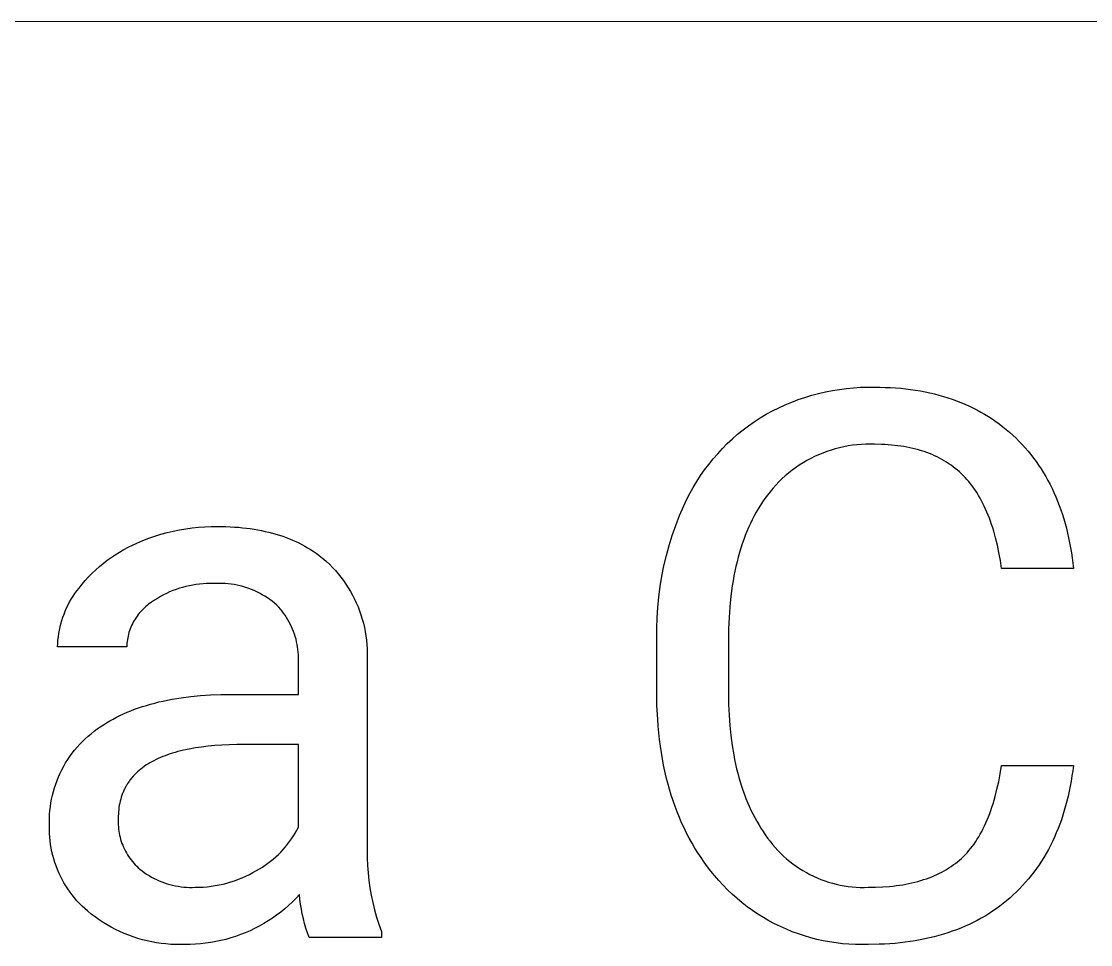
# Model space of a CAD drawing. Header units: millimetres. Extents: x -2163 to 4354, y -841 to 3711.
# Drawn here: x 2349.9 to 2441.2, y -555.8 to -477 of the extents above; entities that cross this region are included whole.
import ezdxf

# ---------------------------------------------------------------- set-up
doc = ezdxf.new("R2010")
doc.units = ezdxf.units.MM
doc.header["$MEASUREMENT"] = 0
doc.layers.add('Domyślny', color=7, linetype='Continuous', true_color=0x000000)

msp = doc.modelspace()

# ---------------------------------------------------------------- linework, layer by layer
at = {"layer": 'Domyślny', "color": 18, "lineweight": 15, "true_color": 0x000000}
msp.add_line((1891.209, -477.007), (4353.848, -477.007), dxfattribs=at)
at = {"layer": 'Domyślny'}
for p, q in [((2419.734, -508.422), (2420.332, -508.344)), ((2420.332, -508.344), (2420.933, -508.287)), ((2420.933, -508.287), (2421.535, -508.249)), ((2421.535, -508.249), (2422.138, -508.231)), ((2422.138, -508.231), (2422.741, -508.234)), ((2422.741, -508.234), (2423.198, -508.238)), ((2423.198, -508.238), (2423.649, -508.25)), ((2423.649, -508.25), (2424.095, -508.27)), ((2424.095, -508.27), (2424.535, -508.298)), ((2424.535, -508.298), (2424.969, -508.334)), ((2424.969, -508.334), (2425.398, -508.378)), ((2425.398, -508.378), (2425.821, -508.43)), ((2415.665, -509.514), (2416.229, -509.301)), ((2416.229, -509.301), (2416.8, -509.106)), ((2416.8, -509.106), (2417.377, -508.93)), ((2417.377, -508.93), (2417.96, -508.774)), ((2417.96, -508.774), (2418.547, -508.637)), ((2418.547, -508.637), (2419.139, -508.52)), ((2419.139, -508.52), (2419.734, -508.422)), ((2425.821, -508.43), (2426.238, -508.49)), ((2426.238, -508.49), (2426.649, -508.559)), ((2426.649, -508.559), (2427.055, -508.635)), ((2427.055, -508.635), (2427.455, -508.719)), ((2427.455, -508.719), (2427.85, -508.811)), ((2427.85, -508.811), (2428.238, -508.912)), ((2428.238, -508.912), (2428.621, -509.02)), ((2428.621, -509.02), (2428.999, -509.136)), ((2428.999, -509.136), (2429.37, -509.261)), ((2429.37, -509.261), (2429.736, -509.393)), ((2414.02, -510.266), (2414.56, -509.998)), ((2414.56, -509.998), (2415.109, -509.747)), ((2415.109, -509.747), (2415.665, -509.514)), ((2429.736, -509.393), (2430.097, -509.533)), ((2430.097, -509.533), (2430.451, -509.682)), ((2430.451, -509.682), (2430.8, -509.838)), ((2430.8, -509.838), (2431.143, -510.003)), ((2431.143, -510.003), (2431.48, -510.175)), ((2431.48, -510.175), (2431.812, -510.356)), ((2412.472, -511.183), (2412.968, -510.857)), ((2412.968, -510.857), (2413.489, -510.553)), ((2413.489, -510.553), (2414.02, -510.266)), ((2431.812, -510.356), (2432.138, -510.544)), ((2432.138, -510.544), (2432.459, -510.741)), ((2432.459, -510.741), (2432.773, -510.946)), ((2432.773, -510.946), (2433.082, -511.158)), ((2411.053, -512.26), (2411.513, -511.885)), ((2411.513, -511.885), (2411.986, -511.526)), ((2411.986, -511.526), (2412.472, -511.183)), ((2433.082, -511.158), (2433.385, -511.379)), ((2433.385, -511.379), (2433.683, -511.608)), ((2433.683, -511.608), (2433.975, -511.844)), ((2433.975, -511.844), (2434.261, -512.089)), ((2410.172, -513.058), (2410.606, -512.652)), ((2410.606, -512.652), (2411.053, -512.26)), ((2434.261, -512.089), (2434.541, -512.342)), ((2434.541, -512.342), (2434.815, -512.602)), ((2434.815, -512.602), (2435.082, -512.868)), ((2435.082, -512.868), (2435.342, -513.14)), ((2409.349, -513.914), (2409.753, -513.479)), ((2409.753, -513.479), (2410.172, -513.058)), ((2418.316, -513.859), (2417.968, -514.003)), ((2418.669, -513.727), (2418.316, -513.859)), ((2419.026, -513.608), (2418.669, -513.727)), ((2419.387, -513.501), (2419.026, -513.608)), ((2419.752, -513.406), (2419.387, -513.501)), ((2420.119, -513.324), (2419.752, -513.406)), ((2420.49, -513.255), (2420.119, -513.324)), ((2420.862, -513.199), (2420.49, -513.255)), ((2421.236, -513.156), (2420.862, -513.199)), ((2421.612, -513.126), (2421.236, -513.156)), ((2421.988, -513.109), (2421.612, -513.126)), ((2422.364, -513.105), (2421.988, -513.109)), ((2422.741, -513.114), (2422.364, -513.105)), ((2423.327, -513.124), (2422.741, -513.114)), ((2423.614, -513.136), (2423.327, -513.124)), ((2423.897, -513.153), (2423.614, -513.136)), ((2424.176, -513.175), (2423.897, -513.153)), ((2424.451, -513.202), (2424.176, -513.175)), ((2424.721, -513.234), (2424.451, -513.202)), ((2424.988, -513.27), (2424.721, -513.234)), ((2425.25, -513.312), (2424.988, -513.27)), ((2425.508, -513.358), (2425.25, -513.312)), ((2425.762, -513.41), (2425.508, -513.358)), ((2426.012, -513.466), (2425.762, -513.41)), ((2426.258, -513.527), (2426.012, -513.466)), ((2426.5, -513.593), (2426.258, -513.527)), ((2426.737, -513.664), (2426.5, -513.593)), ((2426.971, -513.74), (2426.737, -513.664)), ((2427.2, -513.821), (2426.971, -513.74)), ((2427.425, -513.906), (2427.2, -513.821)), ((2435.342, -513.14), (2435.594, -513.418)), ((2435.594, -513.418), (2435.839, -513.703)), ((2435.839, -513.703), (2436.077, -513.993)), ((2408.586, -514.825), (2408.96, -514.363)), ((2408.96, -514.363), (2409.349, -513.914)), ((2416.632, -514.697), (2416.314, -514.898)), ((2416.957, -514.506), (2416.632, -514.697)), ((2417.288, -514.327), (2416.957, -514.506)), ((2417.625, -514.159), (2417.288, -514.327)), ((2417.968, -514.003), (2417.625, -514.159)), ((2427.647, -513.997), (2427.425, -513.906)), ((2427.864, -514.092), (2427.647, -513.997)), ((2428.077, -514.193), (2427.864, -514.092)), ((2428.285, -514.298), (2428.077, -514.193)), ((2428.49, -514.408), (2428.285, -514.298)), ((2428.691, -514.523), (2428.49, -514.408)), ((2428.887, -514.643), (2428.691, -514.523)), ((2429.08, -514.767), (2428.887, -514.643)), ((2429.268, -514.897), (2429.08, -514.767)), ((2436.077, -513.993), (2436.307, -514.29)), ((2436.307, -514.29), (2436.53, -514.593)), ((2436.53, -514.593), (2436.746, -514.902)), ((2407.889, -515.787), (2408.229, -515.3)), ((2408.229, -515.3), (2408.586, -514.825)), ((2415.405, -515.568), (2415.118, -515.812)), ((2415.7, -515.334), (2415.405, -515.568)), ((2416.003, -515.111), (2415.7, -515.334)), ((2416.314, -514.898), (2416.003, -515.111)), ((2429.452, -515.031), (2429.268, -514.897)), ((2429.632, -515.171), (2429.452, -515.031)), ((2429.808, -515.315), (2429.632, -515.171)), ((2429.98, -515.464), (2429.808, -515.315)), ((2430.147, -515.618), (2429.98, -515.464)), ((2430.311, -515.778), (2430.147, -515.618)), ((2436.746, -514.902), (2436.955, -515.218)), ((2436.955, -515.218), (2437.157, -515.539)), ((2437.157, -515.539), (2437.351, -515.867)), ((2407.259, -516.794), (2407.565, -516.285)), ((2407.565, -516.285), (2407.889, -515.787)), ((2414.31, -516.601), (2414.059, -516.882)), ((2414.57, -516.329), (2414.31, -516.601)), ((2414.839, -516.066), (2414.57, -516.329)), ((2415.118, -515.812), (2414.839, -516.066)), ((2430.471, -515.944), (2430.311, -515.778)), ((2430.628, -516.115), (2430.471, -515.944)), ((2430.781, -516.293), (2430.628, -516.115)), ((2430.93, -516.476), (2430.781, -516.293)), ((2431.076, -516.666), (2430.93, -516.476)), ((2437.351, -515.867), (2437.538, -516.2)), ((2437.538, -516.2), (2437.717, -516.54)), ((2437.717, -516.54), (2437.89, -516.887)), ((2406.7, -517.842), (2406.971, -517.313)), ((2406.971, -517.313), (2407.259, -516.794)), ((2413.588, -517.47), (2413.384, -517.746)), ((2413.818, -517.172), (2413.588, -517.47)), ((2414.059, -516.882), (2413.818, -517.172)), ((2431.218, -516.862), (2431.076, -516.666)), ((2431.356, -517.064), (2431.218, -516.862)), ((2431.491, -517.271), (2431.356, -517.064)), ((2431.622, -517.485), (2431.491, -517.271)), ((2431.749, -517.705), (2431.622, -517.485)), ((2437.89, -516.887), (2438.055, -517.239)), ((2438.055, -517.239), (2438.213, -517.597)), ((2406.096, -519.206), (2406.449, -518.38)), ((2406.449, -518.38), (2406.7, -517.842)), ((2412.996, -518.319), (2412.811, -518.616)), ((2413.187, -518.029), (2412.996, -518.319)), ((2413.384, -517.746), (2413.187, -518.029)), ((2431.873, -517.931), (2431.749, -517.705)), ((2431.994, -518.163), (2431.873, -517.931)), ((2432.11, -518.401), (2431.994, -518.163)), ((2432.223, -518.644), (2432.11, -518.401)), ((2438.213, -517.597), (2438.364, -517.962)), ((2438.364, -517.962), (2438.507, -518.333)), ((2438.507, -518.333), (2438.644, -518.71)), ((2405.771, -520.044), (2406.096, -519.206)), ((2412.461, -519.233), (2412.296, -519.552)), ((2412.633, -518.921), (2412.461, -519.233)), ((2412.811, -518.616), (2412.633, -518.921)), ((2432.332, -518.894), (2432.223, -518.644)), ((2432.438, -519.15), (2432.332, -518.894)), ((2432.54, -519.412), (2432.438, -519.15)), ((2438.644, -518.71), (2438.772, -519.093)), ((2438.772, -519.093), (2438.894, -519.482)), ((2363.938, -520.322), (2364.477, -520.248)), ((2364.477, -520.248), (2365.017, -520.191)), ((2365.017, -520.191), (2365.559, -520.153)), ((2365.559, -520.153), (2366.102, -520.132)), ((2366.102, -520.132), (2366.646, -520.129)), ((2366.646, -520.129), (2367.377, -520.141)), ((2367.377, -520.141), (2368.089, -520.176)), ((2368.089, -520.176), (2368.437, -520.202)), ((2368.437, -520.202), (2368.78, -520.234)), ((2368.78, -520.234), (2369.119, -520.272)), ((2405.475, -520.892), (2405.771, -520.044)), ((2411.986, -520.211), (2411.84, -520.552)), ((2412.138, -519.878), (2411.986, -520.211)), ((2412.296, -519.552), (2412.138, -519.878)), ((2432.639, -519.68), (2432.54, -519.412)), ((2432.734, -519.955), (2432.639, -519.68)), ((2432.825, -520.235), (2432.734, -519.955)), ((2432.912, -520.521), (2432.825, -520.235)), ((2438.894, -519.482), (2439.009, -519.877)), ((2439.009, -519.877), (2439.116, -520.279)), ((2360.278, -521.33), (2360.786, -521.135)), ((2360.786, -521.135), (2361.299, -520.956)), ((2361.299, -520.956), (2361.818, -520.795)), ((2361.818, -520.795), (2362.342, -520.65)), ((2362.342, -520.65), (2362.87, -520.523)), ((2362.87, -520.523), (2363.402, -520.414)), ((2363.402, -520.414), (2363.938, -520.322)), ((2369.119, -520.272), (2369.452, -520.315)), ((2369.452, -520.315), (2369.78, -520.365)), ((2369.78, -520.365), (2370.103, -520.42)), ((2370.103, -520.42), (2370.421, -520.481)), ((2370.421, -520.481), (2370.734, -520.548)), ((2370.734, -520.548), (2371.042, -520.621)), ((2371.042, -520.621), (2371.346, -520.699)), ((2371.346, -520.699), (2371.644, -520.783)), ((2371.644, -520.783), (2371.937, -520.873)), ((2371.937, -520.873), (2372.225, -520.969)), ((2372.225, -520.969), (2372.508, -521.071)), ((2372.508, -521.071), (2372.785, -521.179)), ((2405.208, -521.75), (2405.475, -520.892)), ((2411.701, -520.9), (2411.568, -521.254)), ((2411.84, -520.552), (2411.701, -520.9)), ((2433.077, -521.111), (2432.912, -520.521)), ((2433.226, -521.725), (2433.077, -521.111)), ((2439.116, -520.279), (2439.216, -520.687)), ((2439.216, -520.687), (2439.309, -521.101)), ((2439.309, -521.101), (2439.394, -521.521)), ((2358.642, -522.101), (2359.014, -521.902)), ((2359.014, -521.902), (2359.393, -521.716)), ((2359.393, -521.716), (2359.778, -521.542)), ((2359.778, -521.542), (2360.278, -521.33)), ((2372.785, -521.179), (2373.058, -521.292)), ((2373.058, -521.292), (2373.326, -521.411)), ((2373.326, -521.411), (2373.589, -521.536)), ((2373.589, -521.536), (2373.847, -521.667)), ((2373.847, -521.667), (2374.1, -521.804)), ((2374.1, -521.804), (2374.348, -521.946)), ((2374.348, -521.946), (2374.59, -522.094)), ((2404.971, -522.616), (2405.208, -521.75)), ((2411.322, -521.986), (2411.209, -522.362)), ((2411.442, -521.617), (2411.322, -521.986)), ((2411.568, -521.254), (2411.442, -521.617)), ((2433.361, -522.364), (2433.226, -521.725)), ((2439.394, -521.521), (2439.472, -521.947)), ((2439.472, -521.947), (2439.543, -522.379)), ((2357.225, -523.019), (2357.568, -522.771)), ((2357.568, -522.771), (2357.918, -522.536)), ((2357.918, -522.536), (2358.276, -522.312)), ((2358.276, -522.312), (2358.642, -522.101)), ((2374.59, -522.094), (2374.828, -522.248)), ((2374.828, -522.248), (2375.061, -522.408)), ((2375.061, -522.408), (2375.289, -522.574)), ((2375.289, -522.574), (2375.511, -522.745)), ((2375.511, -522.745), (2375.729, -522.923)), ((2375.729, -522.923), (2375.942, -523.106)), ((2404.763, -523.49), (2404.971, -522.616)), ((2411.102, -522.746), (2411.002, -523.137)), ((2411.209, -522.362), (2411.102, -522.746)), ((2433.482, -523.027), (2433.361, -522.364)), ((2439.543, -522.379), (2439.607, -522.818)), ((2439.607, -522.818), (2439.663, -523.263)), ((2355.947, -524.12), (2356.252, -523.828)), ((2356.252, -523.828), (2356.567, -523.547)), ((2356.567, -523.547), (2356.892, -523.277)), ((2356.892, -523.277), (2357.225, -523.019)), ((2375.942, -523.106), (2376.208, -523.358)), ((2376.208, -523.358), (2376.466, -523.62)), ((2376.466, -523.62), (2376.715, -523.89)), ((2376.715, -523.89), (2376.955, -524.169)), ((2404.584, -524.37), (2404.763, -523.49)), ((2410.908, -523.535), (2410.82, -523.94)), ((2411.002, -523.137), (2410.908, -523.535)), ((2433.588, -523.713), (2433.482, -523.027)), ((2439.713, -523.713), (2433.588, -523.713)), ((2439.663, -523.263), (2439.713, -523.713)), ((2355.092, -525.054), (2355.366, -524.733)), ((2355.366, -524.733), (2355.651, -524.421)), ((2355.651, -524.421), (2355.947, -524.12)), ((2376.955, -524.169), (2377.184, -524.455)), ((2377.184, -524.455), (2377.404, -524.75)), ((2377.404, -524.75), (2377.614, -525.051)), ((2404.436, -525.256), (2404.584, -524.37)), ((2410.665, -524.772), (2410.597, -525.199)), ((2410.739, -524.352), (2410.665, -524.772)), ((2410.82, -523.94), (2410.739, -524.352)), ((2354.485, -525.843), (2354.653, -525.61)), ((2354.653, -525.61), (2354.829, -525.384)), ((2354.829, -525.384), (2355.092, -525.054)), ((2362.567, -525.721), (2362.299, -525.844)), ((2362.839, -525.608), (2362.567, -525.721)), ((2363.115, -525.504), (2362.839, -525.608)), ((2363.394, -525.41), (2363.115, -525.504)), ((2363.676, -525.325), (2363.394, -525.41)), ((2363.961, -525.251), (2363.676, -525.325)), ((2364.248, -525.185), (2363.961, -525.251)), ((2364.538, -525.13), (2364.248, -525.185)), ((2364.829, -525.085), (2364.538, -525.13)), ((2365.121, -525.05), (2364.829, -525.085)), ((2365.415, -525.025), (2365.121, -525.05)), ((2365.709, -525.01), (2365.415, -525.025)), ((2366.003, -525.005), (2365.709, -525.01)), ((2366.298, -525.01), (2366.003, -525.005)), ((2366.553, -524.996), (2366.298, -525.01)), ((2366.809, -524.99), (2366.553, -524.996)), ((2367.064, -524.994), (2366.809, -524.99)), ((2367.319, -525.006), (2367.064, -524.994)), ((2367.574, -525.027), (2367.319, -525.006)), ((2367.828, -525.057), (2367.574, -525.027)), ((2368.08, -525.096), (2367.828, -525.057)), ((2368.332, -525.143), (2368.08, -525.096)), ((2368.581, -525.2), (2368.332, -525.143)), ((2368.828, -525.264), (2368.581, -525.2)), ((2369.073, -525.338), (2368.828, -525.264)), ((2369.315, -525.419), (2369.073, -525.338)), ((2369.554, -525.509), (2369.315, -525.419)), ((2369.79, -525.608), (2369.554, -525.509)), ((2370.023, -525.714), (2369.79, -525.608)), ((2370.251, -525.828), (2370.023, -525.714)), ((2377.614, -525.051), (2377.813, -525.36)), ((2377.813, -525.36), (2378.002, -525.675)), ((2378.002, -525.675), (2378.18, -525.996)), ((2404.318, -526.146), (2404.436, -525.256)), ((2410.597, -525.199), (2410.48, -526.074)), ((2353.898, -526.827), (2354.032, -526.574)), ((2354.032, -526.574), (2354.174, -526.325)), ((2354.174, -526.325), (2354.326, -526.081)), ((2354.326, -526.081), (2354.485, -525.843)), ((2361.031, -526.59), (2360.901, -526.677)), ((2361.275, -526.423), (2361.031, -526.59)), ((2361.523, -526.265), (2361.275, -526.423)), ((2361.777, -526.116), (2361.523, -526.265)), ((2362.036, -525.975), (2361.777, -526.116)), ((2362.299, -525.844), (2362.036, -525.975)), ((2370.476, -525.951), (2370.251, -525.828)), ((2370.696, -526.08), (2370.476, -525.951)), ((2370.911, -526.218), (2370.696, -526.08)), ((2371.122, -526.363), (2370.911, -526.218)), ((2371.327, -526.515), (2371.122, -526.363)), ((2371.527, -526.674), (2371.327, -526.515)), ((2378.18, -525.996), (2378.346, -526.324)), ((2378.346, -526.324), (2378.502, -526.657)), ((2404.23, -527.04), (2404.318, -526.146)), ((2410.48, -526.074), (2410.39, -526.978)), ((2353.55, -527.613), (2353.657, -527.347)), ((2353.657, -527.347), (2353.773, -527.085)), ((2353.773, -527.085), (2353.898, -526.827)), ((2359.978, -527.524), (2359.88, -527.647)), ((2360.08, -527.405), (2359.978, -527.524)), ((2360.187, -527.29), (2360.08, -527.405)), ((2360.297, -527.178), (2360.187, -527.29)), ((2360.411, -527.07), (2360.297, -527.178)), ((2360.528, -526.965), (2360.411, -527.07)), ((2360.649, -526.865), (2360.528, -526.965)), ((2360.774, -526.769), (2360.649, -526.865)), ((2360.901, -526.677), (2360.774, -526.769)), ((2371.721, -526.84), (2371.527, -526.674)), ((2371.875, -527.005), (2371.721, -526.84)), ((2372.022, -527.175), (2371.875, -527.005)), ((2372.163, -527.35), (2372.022, -527.175)), ((2372.299, -527.529), (2372.163, -527.35)), ((2372.428, -527.713), (2372.299, -527.529)), ((2378.502, -526.657), (2378.646, -526.995)), ((2378.646, -526.995), (2378.778, -527.337)), ((2378.778, -527.337), (2378.899, -527.684)), ((2404.172, -527.937), (2404.23, -527.04)), ((2410.39, -526.978), (2410.325, -527.91)), ((2353.216, -528.71), (2353.285, -528.431)), ((2353.285, -528.431), (2353.364, -528.156)), ((2353.364, -528.156), (2353.452, -527.883)), ((2353.452, -527.883), (2353.55, -527.613)), ((2359.382, -528.445), (2359.315, -528.587)), ((2359.453, -528.305), (2359.382, -528.445)), ((2359.53, -528.168), (2359.453, -528.305)), ((2359.611, -528.033), (2359.53, -528.168)), ((2359.696, -527.902), (2359.611, -528.033)), ((2359.786, -527.773), (2359.696, -527.902)), ((2359.88, -527.647), (2359.786, -527.773)), ((2372.551, -527.902), (2372.428, -527.713)), ((2372.668, -528.094), (2372.551, -527.902)), ((2372.778, -528.29), (2372.668, -528.094)), ((2372.881, -528.49), (2372.778, -528.29)), ((2378.899, -527.684), (2379.007, -528.035)), ((2379.007, -528.035), (2379.104, -528.39)), ((2379.104, -528.39), (2379.189, -528.747)), ((2404.145, -528.835), (2404.172, -527.937)), ((2410.325, -527.91), (2410.286, -528.871)), ((2353.066, -529.557), (2353.106, -529.273)), ((2353.106, -529.273), (2353.156, -528.99)), ((2353.156, -528.99), (2353.216, -528.71)), ((2359.054, -529.327), (2359.017, -529.48)), ((2359.096, -529.176), (2359.054, -529.327)), ((2359.144, -529.026), (2359.096, -529.176)), ((2359.196, -528.878), (2359.144, -529.026)), ((2359.253, -528.732), (2359.196, -528.878)), ((2359.315, -528.587), (2359.253, -528.732)), ((2372.977, -528.693), (2372.881, -528.49)), ((2373.067, -528.9), (2372.977, -528.693)), ((2373.149, -529.109), (2373.067, -528.9)), ((2373.224, -529.321), (2373.149, -529.109)), ((2373.292, -529.536), (2373.224, -529.321)), ((2379.189, -528.747), (2379.261, -529.107)), ((2379.261, -529.107), (2379.321, -529.47)), ((2404.149, -529.733), (2404.145, -528.835)), ((2410.286, -528.871), (2410.273, -529.861)), ((2353.006, -530.414), (2353.016, -530.128)), ((2353.016, -530.128), (2353.036, -529.842)), ((2353.036, -529.842), (2353.066, -529.557)), ((2358.911, -530.257), (2358.906, -530.414)), ((2358.922, -530.101), (2358.911, -530.257)), ((2358.938, -529.944), (2358.922, -530.101)), ((2358.959, -529.789), (2358.938, -529.944)), ((2358.986, -529.634), (2358.959, -529.789)), ((2359.017, -529.48), (2358.986, -529.634)), ((2373.353, -529.752), (2373.292, -529.536)), ((2373.406, -529.971), (2373.353, -529.752)), ((2373.452, -530.191), (2373.406, -529.971)), ((2373.491, -530.413), (2373.452, -530.191)), ((2379.321, -529.47), (2379.368, -529.834)), ((2379.368, -529.834), (2379.403, -530.2)), ((2379.403, -530.2), (2379.425, -530.566)), ((2404.149, -534.189), (2404.149, -529.733)), ((2410.273, -529.861), (2410.273, -534.38)), ((2358.906, -530.414), (2353.006, -530.414)), ((2373.521, -530.635), (2373.491, -530.413)), ((2373.545, -530.859), (2373.521, -530.635)), ((2373.56, -531.084), (2373.545, -530.859)), ((2373.568, -531.308), (2373.56, -531.084)), ((2379.425, -530.566), (2379.435, -530.933)), ((2379.435, -530.933), (2379.433, -531.301)), ((2373.561, -531.758), (2373.568, -531.533)), ((2373.561, -534.465), (2373.561, -531.758)), ((2373.568, -531.533), (2373.568, -531.308)), ((2379.433, -531.301), (2379.433, -547.152)), ((2362.774, -534.881), (2363.555, -534.754)), ((2363.555, -534.754), (2364.363, -534.65)), ((2364.363, -534.65), (2365.196, -534.569)), ((2365.196, -534.569), (2366.055, -534.511)), ((2366.055, -534.511), (2366.941, -534.477)), ((2366.941, -534.477), (2367.852, -534.465)), ((2367.852, -534.465), (2373.561, -534.465)), ((2404.168, -535.406), (2404.149, -534.189)), ((2410.273, -534.38), (2410.286, -535.316)), ((2359.255, -535.861), (2359.578, -535.737)), ((2359.578, -535.737), (2359.907, -535.619)), ((2359.907, -535.619), (2360.243, -535.506)), ((2360.243, -535.506), (2360.585, -535.4)), ((2360.585, -535.4), (2360.934, -535.299)), ((2360.934, -535.299), (2361.289, -535.203)), ((2361.289, -535.203), (2361.65, -535.114)), ((2361.65, -535.114), (2362.018, -535.03)), ((2362.018, -535.03), (2362.393, -534.953)), ((2362.393, -534.953), (2362.774, -534.881)), ((2404.226, -536.592), (2404.168, -535.406)), ((2410.286, -535.316), (2410.322, -536.228)), ((2357.455, -536.726), (2357.739, -536.567)), ((2357.739, -536.567), (2358.029, -536.414)), ((2358.029, -536.414), (2358.326, -536.267)), ((2358.326, -536.267), (2358.629, -536.126)), ((2358.629, -536.126), (2358.939, -535.991)), ((2358.939, -535.991), (2359.255, -535.861)), ((2404.269, -537.173), (2404.226, -536.592)), ((2410.322, -536.228), (2410.384, -537.116)), ((2356.117, -537.614), (2356.385, -537.418)), ((2356.385, -537.418), (2356.643, -537.236)), ((2356.643, -537.236), (2356.907, -537.06)), ((2356.907, -537.06), (2357.178, -536.89)), ((2357.178, -536.89), (2357.455, -536.726)), ((2404.322, -537.747), (2404.269, -537.173)), ((2410.384, -537.116), (2410.47, -537.979)), ((2354.886, -538.727), (2355.117, -538.487)), ((2355.117, -538.487), (2355.355, -538.256)), ((2355.355, -538.256), (2355.602, -538.034)), ((2355.602, -538.034), (2355.856, -537.819)), ((2355.856, -537.819), (2356.117, -537.614)), ((2404.385, -538.313), (2404.322, -537.747)), ((2404.457, -538.871), (2404.385, -538.313)), ((2410.47, -537.979), (2410.58, -538.819)), ((2354.246, -539.49), (2354.451, -539.228)), ((2354.451, -539.228), (2354.664, -538.974)), ((2354.664, -538.974), (2354.886, -538.727)), ((2363.045, -539.417), (2362.822, -539.483)), ((2363.274, -539.353), (2363.045, -539.417)), ((2363.509, -539.293), (2363.274, -539.353)), ((2363.748, -539.236), (2363.509, -539.293)), ((2364.243, -539.131), (2363.748, -539.236)), ((2364.76, -539.038), (2364.243, -539.131)), ((2365.297, -538.958), (2364.76, -539.038)), ((2365.855, -538.89), (2365.297, -538.958)), ((2366.434, -538.834), (2365.855, -538.89)), ((2367.035, -538.791), (2366.434, -538.834)), ((2367.656, -538.76), (2367.035, -538.791)), ((2368.298, -538.742), (2367.656, -538.76)), ((2368.962, -538.736), (2368.298, -538.742)), ((2373.561, -538.736), (2368.962, -538.736)), ((2373.561, -545.789), (2373.561, -538.736)), ((2404.539, -539.421), (2404.457, -538.871)), ((2404.631, -539.964), (2404.539, -539.421)), ((2410.58, -538.819), (2410.715, -539.634)), ((2353.522, -540.602), (2353.688, -540.315)), ((2353.688, -540.315), (2353.865, -540.034)), ((2353.865, -540.034), (2354.051, -539.758)), ((2354.051, -539.758), (2354.246, -539.49)), ((2360.873, -540.317), (2360.707, -540.417)), ((2361.044, -540.219), (2360.873, -540.317)), ((2361.221, -540.125), (2361.044, -540.219)), ((2361.402, -540.034), (2361.221, -540.125)), ((2361.589, -539.946), (2361.402, -540.034)), ((2361.781, -539.861), (2361.589, -539.946)), ((2361.979, -539.779), (2361.781, -539.861)), ((2362.182, -539.701), (2361.979, -539.779)), ((2362.39, -539.625), (2362.182, -539.701)), ((2362.603, -539.552), (2362.39, -539.625)), ((2362.822, -539.483), (2362.603, -539.552)), ((2404.732, -540.498), (2404.631, -539.964)), ((2410.715, -539.634), (2410.792, -540.032)), ((2410.792, -540.032), (2410.874, -540.425)), ((2353.082, -541.496), (2353.218, -541.193)), ((2353.218, -541.193), (2353.365, -540.895)), ((2353.365, -540.895), (2353.522, -540.602)), ((2359.693, -541.206), (2359.57, -541.331)), ((2359.822, -541.084), (2359.693, -541.206)), ((2359.957, -540.965), (2359.822, -541.084)), ((2360.096, -540.849), (2359.957, -540.965)), ((2360.241, -540.737), (2360.096, -540.849)), ((2360.391, -540.627), (2360.241, -540.737)), ((2360.546, -540.521), (2360.391, -540.627)), ((2360.707, -540.417), (2360.546, -540.521)), ((2404.843, -541.025), (2404.732, -540.498)), ((2404.963, -541.544), (2404.843, -541.025)), ((2410.874, -540.425), (2410.963, -540.811)), ((2410.963, -540.811), (2411.058, -541.191)), ((2411.058, -541.191), (2411.16, -541.566)), ((2433.338, -541.916), (2433.47, -541.235)), ((2433.47, -541.235), (2433.588, -540.528)), ((2433.588, -540.528), (2439.713, -540.528)), ((2439.655, -540.982), (2439.591, -541.43)), ((2439.713, -540.528), (2439.655, -540.982)), ((2352.737, -542.431), (2352.842, -542.115)), ((2352.842, -542.115), (2352.957, -541.804)), ((2352.957, -541.804), (2353.082, -541.496)), ((2358.938, -542.146), (2358.894, -542.219)), ((2358.983, -542.074), (2358.938, -542.146)), ((2359.03, -542.003), (2358.983, -542.074)), ((2359.078, -541.932), (2359.03, -542.003)), ((2359.127, -541.862), (2359.078, -541.932)), ((2359.178, -541.793), (2359.127, -541.862)), ((2359.23, -541.725), (2359.178, -541.793)), ((2359.283, -541.657), (2359.23, -541.725)), ((2359.338, -541.591), (2359.283, -541.657)), ((2359.451, -541.459), (2359.338, -541.591)), ((2359.57, -541.331), (2359.451, -541.459)), ((2405.093, -542.056), (2404.963, -541.544)), ((2405.233, -542.559), (2405.093, -542.056)), ((2411.16, -541.566), (2411.267, -541.934)), ((2411.267, -541.934), (2411.38, -542.296)), ((2433.192, -542.569), (2433.338, -541.916)), ((2439.519, -541.872), (2439.44, -542.307)), ((2439.591, -541.43), (2439.519, -541.872)), ((2352.491, -543.396), (2352.562, -543.071)), ((2352.562, -543.071), (2352.644, -542.749)), ((2352.644, -542.749), (2352.737, -542.431)), ((2358.556, -542.911), (2358.495, -543.073)), ((2358.588, -542.831), (2358.556, -542.911)), ((2358.622, -542.752), (2358.588, -542.831)), ((2358.657, -542.673), (2358.622, -542.752)), ((2358.693, -542.596), (2358.657, -542.673)), ((2358.73, -542.519), (2358.693, -542.596)), ((2358.769, -542.443), (2358.73, -542.519)), ((2358.809, -542.368), (2358.769, -542.443)), ((2358.851, -542.293), (2358.809, -542.368)), ((2358.894, -542.219), (2358.851, -542.293)), ((2405.382, -543.055), (2405.233, -542.559)), ((2405.541, -543.544), (2405.382, -543.055)), ((2411.38, -542.296), (2411.5, -542.652)), ((2411.5, -542.652), (2411.626, -543.002)), ((2411.626, -543.002), (2411.758, -543.346)), ((2433.031, -543.196), (2433.192, -542.569)), ((2439.354, -542.735), (2439.261, -543.157)), ((2439.44, -542.307), (2439.354, -542.735)), ((2352.382, -544.051), (2352.431, -543.722)), ((2352.431, -543.722), (2352.491, -543.396)), ((2358.271, -543.93), (2358.242, -544.11)), ((2358.306, -543.752), (2358.271, -543.93)), ((2358.345, -543.578), (2358.306, -543.752)), ((2358.39, -543.406), (2358.345, -543.578)), ((2358.44, -543.238), (2358.39, -543.406)), ((2358.495, -543.073), (2358.44, -543.238)), ((2405.71, -544.024), (2405.541, -543.544)), ((2411.758, -543.346), (2411.896, -543.684)), ((2411.896, -543.684), (2412.04, -544.015)), ((2432.763, -544.085), (2432.856, -543.795)), ((2432.856, -543.795), (2433.031, -543.196)), ((2439.053, -543.981), (2438.938, -544.384)), ((2439.16, -543.572), (2439.053, -543.981)), ((2439.261, -543.157), (2439.16, -543.572)), ((2352.304, -545.044), (2352.319, -544.712)), ((2352.319, -544.712), (2352.345, -544.381)), ((2352.345, -544.381), (2352.382, -544.051)), ((2358.179, -544.864), (2358.177, -545.06)), ((2358.187, -544.671), (2358.179, -544.864)), ((2358.2, -544.481), (2358.187, -544.671)), ((2358.219, -544.294), (2358.2, -544.481)), ((2358.242, -544.11), (2358.219, -544.294)), ((2405.888, -544.496), (2405.71, -544.024)), ((2406.076, -544.961), (2405.888, -544.496)), ((2412.04, -544.015), (2412.19, -544.341)), ((2412.19, -544.341), (2412.347, -544.661)), ((2412.347, -544.661), (2412.509, -544.974)), ((2432.463, -544.914), (2432.567, -544.644)), ((2432.567, -544.644), (2432.667, -544.368)), ((2432.667, -544.368), (2432.763, -544.085)), ((2438.816, -544.779), (2438.686, -545.169)), ((2438.938, -544.384), (2438.816, -544.779)), ((2352.301, -545.376), (2352.304, -545.044)), ((2352.31, -545.708), (2352.301, -545.376)), ((2352.308, -546.024), (2352.31, -545.708)), ((2358.177, -545.06), (2358.17, -545.24)), ((2358.17, -545.24), (2358.17, -545.42)), ((2358.17, -545.42), (2358.176, -545.6)), ((2358.176, -545.6), (2358.188, -545.78)), ((2358.188, -545.78), (2358.206, -545.959)), ((2373.426, -546.048), (2373.561, -545.789)), ((2406.273, -545.418), (2406.076, -544.961)), ((2406.481, -545.868), (2406.273, -545.418)), ((2412.509, -544.974), (2412.678, -545.282)), ((2412.678, -545.282), (2412.853, -545.584)), ((2412.853, -545.584), (2413.034, -545.879)), ((2432.013, -545.925), (2432.131, -545.682)), ((2432.131, -545.682), (2432.245, -545.433)), ((2432.245, -545.433), (2432.356, -545.177)), ((2432.356, -545.177), (2432.463, -544.914)), ((2438.55, -545.551), (2438.406, -545.928)), ((2438.686, -545.169), (2438.55, -545.551)), ((2352.317, -546.34), (2352.308, -546.024)), ((2352.336, -546.655), (2352.317, -546.34)), ((2352.367, -546.969), (2352.336, -546.655)), ((2358.206, -545.959), (2358.23, -546.137)), ((2358.23, -546.137), (2358.26, -546.315)), ((2358.26, -546.315), (2358.296, -546.491)), ((2358.296, -546.491), (2358.338, -546.666)), ((2358.338, -546.666), (2358.385, -546.84)), ((2372.971, -546.793), (2373.131, -546.55)), ((2373.131, -546.55), (2373.283, -546.301)), ((2373.283, -546.301), (2373.426, -546.048)), ((2406.697, -546.309), (2406.481, -545.868)), ((2406.924, -546.743), (2406.697, -546.309)), ((2413.034, -545.879), (2413.221, -546.168)), ((2413.221, -546.168), (2413.414, -546.452)), ((2413.414, -546.452), (2413.61, -546.734)), ((2431.507, -546.828), (2431.639, -546.613)), ((2431.639, -546.613), (2431.767, -546.39)), ((2431.767, -546.39), (2431.892, -546.161)), ((2431.892, -546.161), (2432.013, -545.925)), ((2438.097, -546.66), (2437.931, -547.017)), ((2438.255, -546.297), (2438.097, -546.66)), ((2438.406, -545.928), (2438.255, -546.297)), ((2352.408, -547.283), (2352.367, -546.969)), ((2352.46, -547.594), (2352.408, -547.283)), ((2352.522, -547.904), (2352.46, -547.594)), ((2358.385, -546.84), (2358.439, -547.012)), ((2358.439, -547.012), (2358.498, -547.182)), ((2358.498, -547.182), (2358.563, -547.35)), ((2358.563, -547.35), (2358.633, -547.515)), ((2358.633, -547.515), (2358.71, -547.678)), ((2372.252, -547.709), (2372.443, -547.489)), ((2372.443, -547.489), (2372.627, -547.263)), ((2372.627, -547.263), (2372.803, -547.031)), ((2372.803, -547.031), (2372.971, -546.793)), ((2379.433, -547.152), (2379.418, -547.793)), ((2407.16, -547.169), (2406.924, -546.743)), ((2407.405, -547.587), (2407.16, -547.169)), ((2407.661, -547.998), (2407.405, -547.587)), ((2413.61, -546.734), (2413.815, -547.009)), ((2413.815, -547.009), (2414.03, -547.278)), ((2414.03, -547.278), (2414.253, -547.538)), ((2414.253, -547.538), (2414.486, -547.791)), ((2430.793, -547.806), (2430.943, -547.624)), ((2430.943, -547.624), (2431.089, -547.435)), ((2431.089, -547.435), (2431.232, -547.24)), ((2431.232, -547.24), (2431.371, -547.037)), ((2431.371, -547.037), (2431.507, -546.828)), ((2437.759, -547.367), (2437.579, -547.711)), ((2437.931, -547.017), (2437.759, -547.367)), ((2352.596, -548.211), (2352.522, -547.904)), ((2352.679, -548.516), (2352.596, -548.211)), ((2352.773, -548.817), (2352.679, -548.516)), ((2358.71, -547.678), (2358.791, -547.839)), ((2358.791, -547.839), (2358.878, -547.997)), ((2358.878, -547.997), (2358.97, -548.151)), ((2358.97, -548.151), (2359.067, -548.303)), ((2359.067, -548.303), (2359.17, -548.451)), ((2359.17, -548.451), (2359.277, -548.596)), ((2371.19, -548.704), (2371.416, -548.519)), ((2371.416, -548.519), (2371.635, -548.327)), ((2371.635, -548.327), (2371.848, -548.128)), ((2371.848, -548.128), (2372.053, -547.922)), ((2372.053, -547.922), (2372.252, -547.709)), ((2379.418, -547.793), (2379.425, -548.434)), ((2379.425, -548.434), (2379.452, -549.074)), ((2407.926, -548.4), (2407.661, -547.998)), ((2408.2, -548.795), (2407.926, -548.4)), ((2414.486, -547.791), (2414.726, -548.037)), ((2414.726, -548.037), (2414.975, -548.273)), ((2414.975, -548.273), (2415.232, -548.501)), ((2415.232, -548.501), (2415.497, -548.721)), ((2429.99, -548.615), (2430.158, -548.467)), ((2430.158, -548.467), (2430.322, -548.312)), ((2430.322, -548.312), (2430.482, -548.15)), ((2430.482, -548.15), (2430.639, -547.981)), ((2430.639, -547.981), (2430.793, -547.806)), ((2437.197, -548.378), (2436.996, -548.702)), ((2437.392, -548.048), (2437.197, -548.378)), ((2437.579, -547.711), (2437.392, -548.048)), ((2352.877, -549.115), (2352.773, -548.817)), ((2352.991, -549.41), (2352.877, -549.115)), ((2353.116, -549.7), (2352.991, -549.41)), ((2359.277, -548.596), (2359.389, -548.736)), ((2359.389, -548.736), (2359.505, -548.874)), ((2359.505, -548.874), (2359.627, -549.007)), ((2359.627, -549.007), (2359.752, -549.136)), ((2359.752, -549.136), (2359.882, -549.26)), ((2359.882, -549.26), (2360.016, -549.38)), ((2360.016, -549.38), (2360.208, -549.529)), ((2369.977, -549.507), (2370.23, -549.363)), ((2370.23, -549.363), (2370.479, -549.21)), ((2370.479, -549.21), (2370.721, -549.049)), ((2370.721, -549.049), (2370.959, -548.881)), ((2370.959, -548.881), (2371.19, -548.704)), ((2379.452, -549.074), (2379.501, -549.713)), ((2408.484, -549.182), (2408.2, -548.795)), ((2408.778, -549.562), (2408.484, -549.182)), ((2415.497, -548.721), (2415.768, -548.931)), ((2415.768, -548.931), (2416.047, -549.132)), ((2416.047, -549.132), (2416.332, -549.323)), ((2416.332, -549.323), (2416.624, -549.505)), ((2428.69, -549.52), (2428.89, -549.404)), ((2428.89, -549.404), (2429.085, -549.284)), ((2429.085, -549.284), (2429.275, -549.159)), ((2429.275, -549.159), (2429.461, -549.03)), ((2429.461, -549.03), (2429.642, -548.897)), ((2429.642, -548.897), (2429.818, -548.758)), ((2429.818, -548.758), (2429.99, -548.615)), ((2436.571, -549.331), (2436.348, -549.635)), ((2436.787, -549.02), (2436.571, -549.331)), ((2436.996, -548.702), (2436.787, -549.02)), ((2353.25, -549.986), (2353.116, -549.7)), ((2353.394, -550.267), (2353.25, -549.986)), ((2353.547, -550.543), (2353.394, -550.267)), ((2360.208, -549.529), (2360.404, -549.671)), ((2360.404, -549.671), (2360.605, -549.806)), ((2360.605, -549.806), (2360.81, -549.934)), ((2360.81, -549.934), (2361.02, -550.055)), ((2361.02, -550.055), (2361.234, -550.169)), ((2361.234, -550.169), (2361.451, -550.276)), ((2361.451, -550.276), (2361.672, -550.375)), ((2367.786, -550.476), (2368.112, -550.37)), ((2368.112, -550.37), (2368.434, -550.252)), ((2368.434, -550.252), (2368.752, -550.124)), ((2368.752, -550.124), (2369.066, -549.985)), ((2369.066, -549.985), (2369.375, -549.836)), ((2369.375, -549.836), (2369.679, -549.676)), ((2369.679, -549.676), (2369.977, -549.507)), ((2379.501, -549.713), (2379.571, -550.35)), ((2379.571, -550.35), (2379.661, -550.984)), ((2409.082, -549.933), (2408.778, -549.562)), ((2409.441, -550.352), (2409.082, -549.933)), ((2409.813, -550.759), (2409.441, -550.352)), ((2416.624, -549.505), (2416.921, -549.676)), ((2416.921, -549.676), (2417.225, -549.837)), ((2417.225, -549.837), (2417.533, -549.988)), ((2417.533, -549.988), (2417.847, -550.129)), ((2417.847, -550.129), (2418.165, -550.258)), ((2418.165, -550.258), (2418.487, -550.377)), ((2426.442, -550.426), (2426.687, -550.356)), ((2426.687, -550.356), (2426.928, -550.281)), ((2426.928, -550.281), (2427.165, -550.202)), ((2427.165, -550.202), (2427.396, -550.118)), ((2427.396, -550.118), (2427.624, -550.03)), ((2427.624, -550.03), (2427.846, -549.937)), ((2427.846, -549.937), (2428.064, -549.839)), ((2428.064, -549.839), (2428.278, -549.737)), ((2428.278, -549.737), (2428.486, -549.631)), ((2428.486, -549.631), (2428.69, -549.52)), ((2435.88, -550.224), (2435.635, -550.509)), ((2436.118, -549.933), (2435.88, -550.224)), ((2436.348, -549.635), (2436.118, -549.933)), ((2353.71, -550.814), (2353.547, -550.543)), ((2353.882, -551.079), (2353.71, -550.814)), ((2354.062, -551.338), (2353.882, -551.079)), ((2361.672, -550.375), (2361.897, -550.466)), ((2361.897, -550.466), (2362.124, -550.55)), ((2362.124, -550.55), (2362.354, -550.625)), ((2362.354, -550.625), (2362.587, -550.693)), ((2362.587, -550.693), (2362.821, -550.753)), ((2362.821, -550.753), (2363.058, -550.805)), ((2363.058, -550.805), (2363.296, -550.848)), ((2363.296, -550.848), (2363.536, -550.883)), ((2363.536, -550.883), (2363.776, -550.911)), ((2363.776, -550.911), (2364.018, -550.93)), ((2364.018, -550.93), (2364.26, -550.94)), ((2364.26, -550.94), (2364.502, -550.942)), ((2364.502, -550.942), (2364.744, -550.936)), ((2364.744, -550.936), (2365.087, -550.931)), ((2365.087, -550.931), (2365.43, -550.914)), ((2365.43, -550.914), (2365.772, -550.885)), ((2365.772, -550.885), (2366.112, -550.845)), ((2366.112, -550.845), (2366.452, -550.794)), ((2366.452, -550.794), (2366.789, -550.731)), ((2366.789, -550.731), (2367.124, -550.657)), ((2367.124, -550.657), (2367.457, -550.572)), ((2367.457, -550.572), (2367.786, -550.476)), ((2379.661, -550.984), (2379.773, -551.615)), ((2410.2, -551.152), (2409.813, -550.759)), ((2410.599, -551.533), (2410.2, -551.152)), ((2418.487, -550.377), (2418.813, -550.485)), ((2418.813, -550.485), (2419.143, -550.582)), ((2419.143, -550.582), (2419.476, -550.667)), ((2419.476, -550.667), (2419.811, -550.741)), ((2419.811, -550.741), (2420.149, -550.804)), ((2420.149, -550.804), (2420.489, -550.855)), ((2420.489, -550.855), (2420.83, -550.894)), ((2420.83, -550.894), (2421.172, -550.922)), ((2421.172, -550.922), (2421.515, -550.939)), ((2421.515, -550.939), (2421.859, -550.943)), ((2421.859, -550.943), (2422.202, -550.936)), ((2422.202, -550.936), (2422.828, -550.927)), ((2422.828, -550.927), (2423.434, -550.9)), ((2423.434, -550.9), (2424.023, -550.855)), ((2424.023, -550.855), (2424.31, -550.825)), ((2424.31, -550.825), (2424.593, -550.791)), ((2424.593, -550.791), (2424.871, -550.753)), ((2424.871, -550.753), (2425.144, -550.71)), ((2425.144, -550.71), (2425.413, -550.662)), ((2425.413, -550.662), (2425.677, -550.61)), ((2425.677, -550.61), (2425.936, -550.553)), ((2425.936, -550.553), (2426.191, -550.492)), ((2426.191, -550.492), (2426.442, -550.426)), ((2435.124, -551.059), (2434.858, -551.324)), ((2435.383, -550.787), (2435.124, -551.059)), ((2435.635, -550.509), (2435.383, -550.787)), ((2354.252, -551.591), (2354.062, -551.338)), ((2354.45, -551.837), (2354.252, -551.591)), ((2354.657, -552.076), (2354.45, -551.837)), ((2354.871, -552.308), (2354.657, -552.076)), ((2373.043, -552.184), (2372.721, -552.483)), ((2373.355, -551.875), (2373.043, -552.184)), ((2373.656, -551.556), (2373.355, -551.875)), ((2373.694, -551.972), (2373.656, -551.556)), ((2373.745, -552.386), (2373.694, -551.972)), ((2379.773, -551.615), (2379.905, -552.242)), ((2411.012, -551.899), (2410.599, -551.533)), ((2411.436, -552.252), (2411.012, -551.899)), ((2434.016, -552.08), (2433.723, -552.317)), ((2434.303, -551.835), (2434.016, -552.08)), ((2434.584, -551.583), (2434.303, -551.835)), ((2434.858, -551.324), (2434.584, -551.583)), ((2355.093, -552.532), (2354.871, -552.308)), ((2355.323, -552.749), (2355.093, -552.532)), ((2355.56, -552.957), (2355.323, -552.749)), ((2355.877, -553.216), (2355.56, -552.957)), ((2372.048, -553.046), (2371.697, -553.311)), ((2372.389, -552.77), (2372.048, -553.046)), ((2372.721, -552.483), (2372.389, -552.77)), ((2373.81, -552.798), (2373.745, -552.386)), ((2373.889, -553.208), (2373.81, -552.798)), ((2379.905, -552.242), (2380.058, -552.865)), ((2380.058, -552.865), (2380.231, -553.482)), ((2411.872, -552.589), (2411.436, -552.252)), ((2412.319, -552.912), (2411.872, -552.589)), ((2412.777, -553.22), (2412.319, -552.912)), ((2432.808, -552.982), (2432.491, -553.188)), ((2433.118, -552.768), (2432.808, -552.982)), ((2433.423, -552.546), (2433.118, -552.768)), ((2433.723, -552.317), (2433.423, -552.546)), ((2356.203, -553.464), (2355.877, -553.216)), ((2356.537, -553.702), (2356.203, -553.464)), ((2356.878, -553.927), (2356.537, -553.702)), ((2357.228, -554.141), (2356.878, -553.927)), ((2370.97, -553.804), (2370.595, -554.032)), ((2371.338, -553.563), (2370.97, -553.804)), ((2371.697, -553.311), (2371.338, -553.563)), ((2373.981, -553.615), (2373.889, -553.208)), ((2374.086, -554.019), (2373.981, -553.615)), ((2374.204, -554.419), (2374.086, -554.019)), ((2380.231, -553.482), (2380.425, -554.093)), ((2413.246, -553.511), (2412.777, -553.22)), ((2413.723, -553.787), (2413.246, -553.511)), ((2414.21, -554.046), (2413.723, -553.787)), ((2431.166, -553.935), (2430.82, -554.102)), ((2431.506, -553.76), (2431.166, -553.935)), ((2431.84, -553.577), (2431.506, -553.76)), ((2432.168, -553.386), (2431.84, -553.577)), ((2432.491, -553.188), (2432.168, -553.386)), ((2357.584, -554.343), (2357.228, -554.141)), ((2357.946, -554.533), (2357.584, -554.343)), ((2358.315, -554.711), (2357.946, -554.533)), ((2358.69, -554.876), (2358.315, -554.711)), ((2359.07, -555.029), (2358.69, -554.876)), ((2369.023, -554.813), (2368.615, -554.975)), ((2369.426, -554.638), (2369.023, -554.813)), ((2369.822, -554.449), (2369.426, -554.638)), ((2370.212, -554.247), (2369.822, -554.449)), ((2370.595, -554.032), (2370.212, -554.247)), ((2374.336, -554.815), (2374.204, -554.419)), ((2374.481, -555.207), (2374.336, -554.815)), ((2380.425, -554.093), (2380.639, -554.697)), ((2380.639, -554.697), (2380.639, -555.207)), ((2414.706, -554.289), (2414.21, -554.046)), ((2415.209, -554.515), (2414.706, -554.289)), ((2415.72, -554.723), (2415.209, -554.515)), ((2416.237, -554.914), (2415.72, -554.723)), ((2416.761, -555.088), (2416.237, -554.914)), ((2429.002, -554.821), (2428.621, -554.942)), ((2429.377, -554.693), (2429.002, -554.821)), ((2429.747, -554.557), (2429.377, -554.693)), ((2430.11, -554.413), (2429.747, -554.557)), ((2430.468, -554.261), (2430.11, -554.413)), ((2430.82, -554.102), (2430.468, -554.261)), ((2359.455, -555.168), (2359.07, -555.029)), ((2359.844, -555.295), (2359.455, -555.168)), ((2360.238, -555.408), (2359.844, -555.295)), ((2360.635, -555.508), (2360.238, -555.408)), ((2361.035, -555.594), (2360.635, -555.508)), ((2361.438, -555.667), (2361.035, -555.594)), ((2361.843, -555.727), (2361.438, -555.667)), ((2362.25, -555.772), (2361.843, -555.727)), ((2362.658, -555.804), (2362.25, -555.772)), ((2363.067, -555.822), (2362.658, -555.804)), ((2363.477, -555.826), (2363.067, -555.822)), ((2363.886, -555.817), (2363.477, -555.826)), ((2364.325, -555.813), (2363.886, -555.817)), ((2364.764, -555.795), (2364.325, -555.813)), ((2365.202, -555.762), (2364.764, -555.795)), ((2365.639, -555.714), (2365.202, -555.762)), ((2366.073, -555.652), (2365.639, -555.714)), ((2366.506, -555.575), (2366.073, -555.652)), ((2366.935, -555.483), (2366.506, -555.575)), ((2367.361, -555.378), (2366.935, -555.483)), ((2367.784, -555.258), (2367.361, -555.378)), ((2368.202, -555.123), (2367.784, -555.258)), ((2368.615, -554.975), (2368.202, -555.123)), ((2380.639, -555.207), (2374.481, -555.207)), ((2417.29, -555.243), (2416.761, -555.088)), ((2417.824, -555.381), (2417.29, -555.243)), ((2418.363, -555.5), (2417.824, -555.381)), ((2418.905, -555.601), (2418.363, -555.5)), ((2419.451, -555.684), (2418.905, -555.601)), ((2419.999, -555.748), (2419.451, -555.684)), ((2420.548, -555.793), (2419.999, -555.748)), ((2421.099, -555.82), (2420.548, -555.793)), ((2421.651, -555.828), (2421.099, -555.82)), ((2422.202, -555.817), (2421.651, -555.828)), ((2423.134, -555.801), (2422.202, -555.817)), ((2423.592, -555.782), (2423.134, -555.801)), ((2424.043, -555.755), (2423.592, -555.782)), ((2424.488, -555.72), (2424.043, -555.755)), ((2424.928, -555.677), (2424.488, -555.72)), ((2425.362, -555.626), (2424.928, -555.677)), ((2425.79, -555.568), (2425.362, -555.626)), ((2426.212, -555.502), (2425.79, -555.568)), ((2426.628, -555.428), (2426.212, -555.502)), ((2427.038, -555.346), (2426.628, -555.428)), ((2427.443, -555.257), (2427.038, -555.346)), ((2427.841, -555.16), (2427.443, -555.257)), ((2428.234, -555.055), (2427.841, -555.16)), ((2428.621, -554.942), (2428.234, -555.055))]:
    msp.add_line(p, q, dxfattribs=at)

doc.saveas('drawing.dxf')
